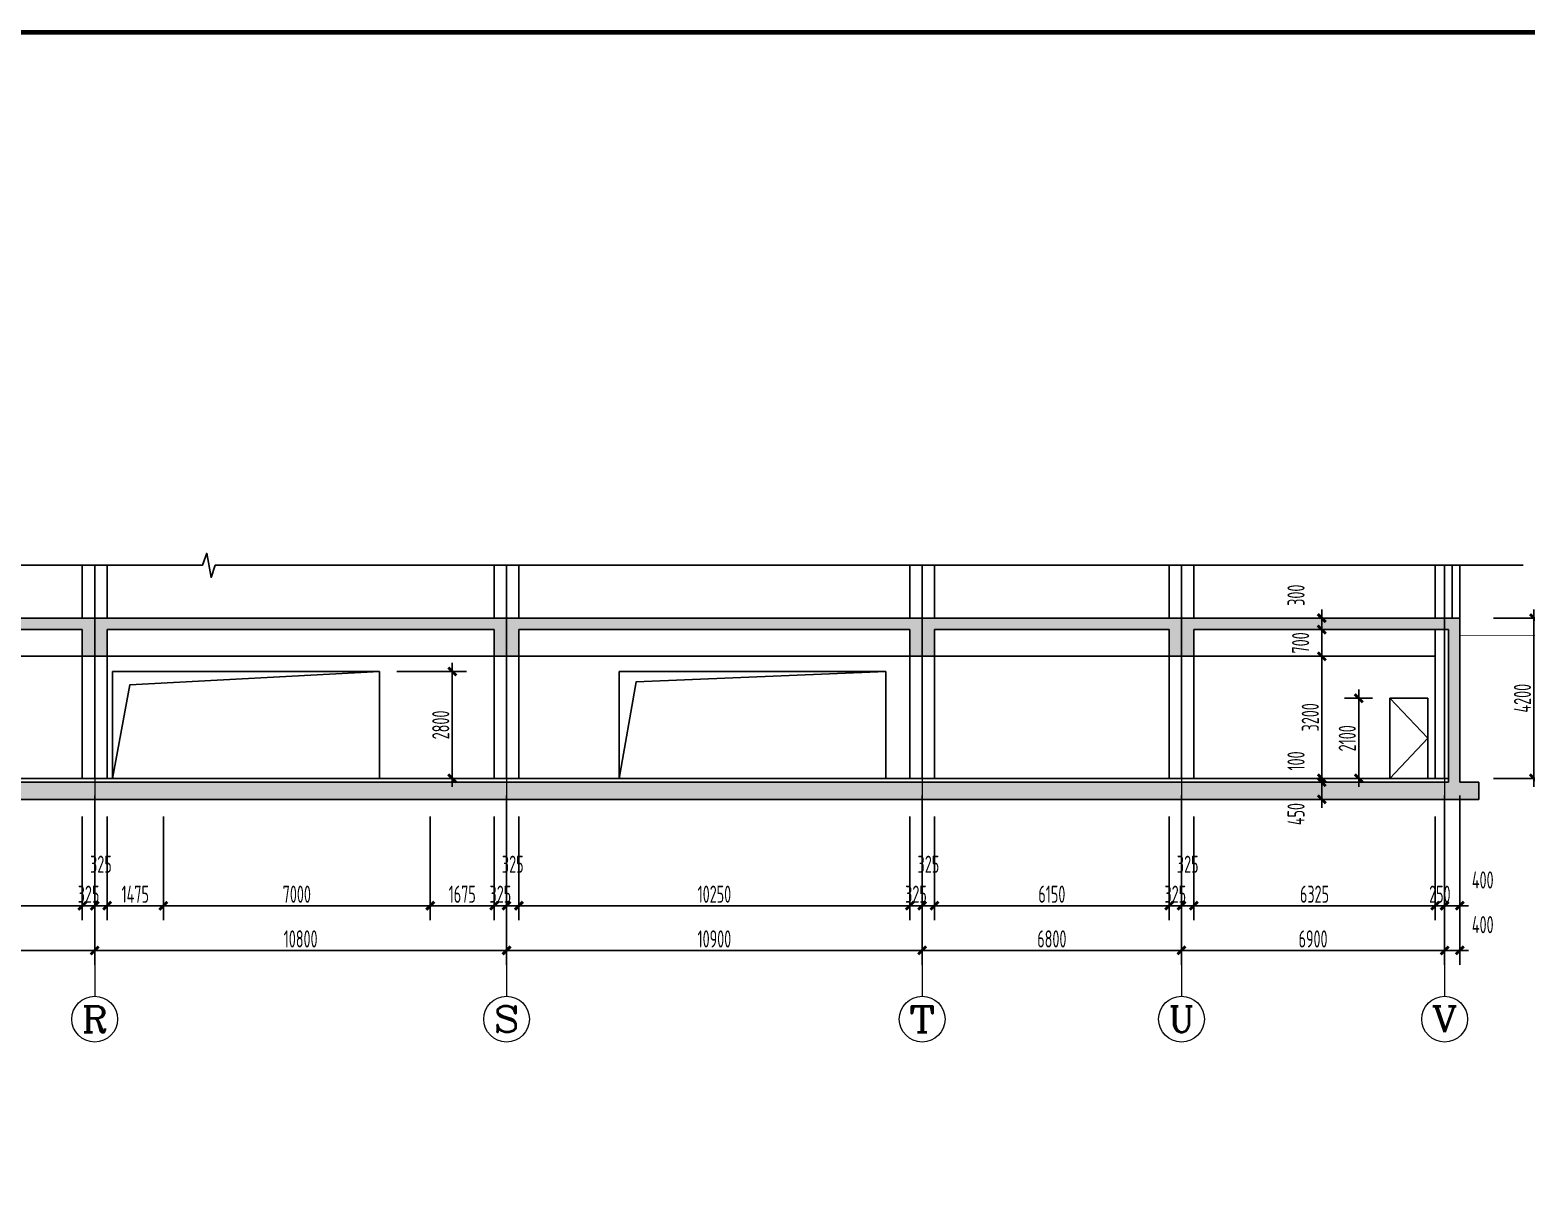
# Model space of a CAD drawing. Extents: x 1596194 to 1987057, y -212608 to 63160.
# Drawn here: x 1689812 to 1729047, y -121393 to -90988 of the extents above; entities that cross this region are included whole.
import ezdxf
from ezdxf.enums import TextEntityAlignment as Align

# ---------------------------------------------------------------- set-up
doc = ezdxf.new("R2010")
doc.units = 0
doc.header["$LTSCALE"] = 100
doc.header["$MEASUREMENT"] = 0
doc.layers.get('0').update_dxf_attribs({"linetype": 'CONTINUOUS'})
doc.layers.get('DEFPOINTS').update_dxf_attribs({"linetype": 'CONTINUOUS'})
for name, color, linetype in [('2-栏杆', 253, 'CONTINUOUS'), ('AXIS_TEXT', 7, 'CONTINUOUS'), ('COLUMN', 1, 'CONTINUOUS'), ('DOTE', 251, 'CONTINUOUS'), ('HA', 150, 'CONTINUOUS'), ('PUB_DIM', 3, 'CONTINUOUS'), ('WALL', 2, 'CONTINUOUS'), ('WINDOW', 4, 'CONTINUOUS')]:
    doc.layers.add(name, color=color, linetype=linetype)
doc.layers.add('AXIS', color=3, linetype='CONTINUOUS', lineweight=9)
doc.styles.add('_TCH_AXIS', font='COMPLEX.shx', dxfattribs={"width": 0.55})
doc.styles.add('COMPLEX', font='COMPLEX.shx')
doc.styles.add('DIM_FONT', font='SYSZ.shx', dxfattribs={"width": 0.7, "bigfont": 'SYFS.shx'})
doc.dimstyles.new('DIMN150', dxfattribs={"dimscale": 1.5, "dimtxt": 300, "dimasz": 1, "dimexe": 250, "dimexo": 300, "dimgap": 30, "dimtad": 1, "dimdec": 0, "dimzin": 0, "dimdsep": 46, "dimtxsty": 'DIM_FONT', "dimblk": 'ARCHTICK', "dimcen": 0.09, "dimclrt": 7, "dimazin": 2, "dimtfac": 1, "dimtdec": 0, "dimtix": 1, "dimtmove": 2, "dimatfit": 3, "dimldrblk": 'DOT', "dimfxl": 0, "dimtolj": 1, "dimtzin": 0, "dimarcsym": 0})

# ---------------------------------------------------------------- blocks, each defined once
blk = doc.blocks.new('_archtick')
blk.add_line((-150, 0), (150, 0))
at = {"const_width": 50}
blk.add_lwpolyline([(-70, -70), (70, 70)], dxfattribs=at)
blk = doc.blocks.new('*D261')
at = {"layer": 'DEFPOINTS', "color": 0}
for p in [(1724660, -108503), (1725471, -108503), (1725471, -110603)]:
    blk.add_point(p, dxfattribs=at)
at = {"layer": 'PUB_DIM', "color": 0, "lineweight": -2}
for p, q in [((1725021, -108503), (1724285, -108503)), ((1724660, -110603), (1724660, -108503)), ((1725021, -110603), (1724285, -110603))]:
    blk.add_line(p, q, dxfattribs=at)
at = {"layer": 'PUB_DIM', "color": 0, "lineweight": -2, "xscale": 1.5, "yscale": 1.5, "zscale": 1.5}
for p, rotation in [((1724660, -108503), 90), ((1724660, -110603), 270)]:
    blk.add_blockref('_archtick', p, dxfattribs=dict(at, rotation=rotation))
at = {"layer": 'PUB_DIM', "color": 7, "insert": (1724358, -109553), "char_height": 450, "attachment_point": 5, "rotation": 90, "style": 'DIM_FONT'}
blk.add_mtext('\\A1;2100', dxfattribs=at)
blk = doc.blocks.new('_Dot')
at = {"color": 0, "linetype": 'ByBlock', "lineweight": -2}
blk.add_line((-0.5, 0), (-1, 0), dxfattribs=at)
at = {"color": 0, "linetype": 'ByBlock', "const_width": 0.5}
blk.add_lwpolyline([(-0.25, 0, 1), (0.25, 0, 1)], format="xyb", close=True, dxfattribs=at)
blk = doc.blocks.new('*D485')
at = {"layer": 'DEFPOINTS', "color": 0}
for p in [(1698981, -107803), (1700888, -107803), (1698981, -110603)]:
    blk.add_point(p, dxfattribs=at)
at = {"layer": 'PUB_DIM', "color": 0, "lineweight": -2}
for p, q in [((1699431, -107803), (1701263, -107803)), ((1700888, -110603), (1700888, -107803)), ((1699431, -110603), (1701263, -110603))]:
    blk.add_line(p, q, dxfattribs=at)
at = {"layer": 'PUB_DIM', "color": 0, "lineweight": -2, "xscale": 1.5, "yscale": 1.5, "zscale": 1.5}
for p, rotation in [((1700888, -107803), 90), ((1700888, -110603), 270)]:
    blk.add_blockref('_archtick', p, dxfattribs=dict(at, rotation=rotation))
at = {"layer": 'PUB_DIM', "color": 7, "insert": (1700586, -109203), "char_height": 450, "attachment_point": 5, "rotation": 90, "style": 'DIM_FONT'}
blk.add_mtext('\\A1;2800', dxfattribs=at)
blk = doc.blocks.new('*D1182')
at = {"layer": 'DEFPOINTS', "color": 0}
for p in [(1727741, -106403), (1729254, -106403), (1727741, -110603)]:
    blk.add_point(p, dxfattribs=at)
at = {"layer": 'PUB_DIM', "color": 0, "lineweight": -2}
for p, q in [((1728191, -106403), (1729629, -106403)), ((1729254, -110603), (1729254, -106403)), ((1728191, -110603), (1729629, -110603))]:
    blk.add_line(p, q, dxfattribs=at)
at = {"layer": 'PUB_DIM', "color": 0, "lineweight": -2, "xscale": 1.5, "yscale": 1.5, "zscale": 1.5}
for p, rotation in [((1729254, -106403), 90), ((1729254, -110603), 270)]:
    blk.add_blockref('_archtick', p, dxfattribs=dict(at, rotation=rotation))
at = {"layer": 'PUB_DIM', "color": 7, "insert": (1728952, -108503), "char_height": 450, "attachment_point": 5, "rotation": 90, "style": 'DIM_FONT'}
blk.add_mtext('\\A1;4200', dxfattribs=at)
blk = doc.blocks.new('*D1183')
at = {"layer": 'DEFPOINTS', "color": 0}
for p in [(1723690, -110603), (1725042, -110603), (1725042, -110703)]:
    blk.add_point(p, dxfattribs=at)
at = {"layer": 'PUB_DIM', "color": 0, "lineweight": -2}
for p, q in [((1724592, -110603), (1723315, -110603)), ((1723690, -110703), (1723690, -110603)), ((1724592, -110703), (1723315, -110703))]:
    blk.add_line(p, q, dxfattribs=at)
at = {"layer": 'PUB_DIM', "color": 0, "lineweight": -2, "xscale": 1.5, "yscale": 1.5, "zscale": 1.5}
for p, rotation in [((1723690, -110603), 90), ((1723690, -110703), 270)]:
    blk.add_blockref('_archtick', p, dxfattribs=dict(at, rotation=rotation))
at = {"layer": 'PUB_DIM', "color": 7, "insert": (1723015, -110147), "char_height": 450, "attachment_point": 5, "rotation": 90, "style": 'DIM_FONT'}
blk.add_mtext('\\A1;100', dxfattribs=at)
blk = doc.blocks.new('*D1184')
at = {"layer": 'DEFPOINTS', "color": 0}
for p in [(1723690, -110703), (1725042, -110703), (1725042, -111153)]:
    blk.add_point(p, dxfattribs=at)
at = {"layer": 'PUB_DIM', "color": 0, "lineweight": -2}
for p, q in [((1724592, -110703), (1723315, -110703)), ((1723690, -111153), (1723690, -110703)), ((1724592, -111153), (1723315, -111153))]:
    blk.add_line(p, q, dxfattribs=at)
at = {"layer": 'PUB_DIM', "color": 0, "lineweight": -2, "xscale": 1.5, "yscale": 1.5, "zscale": 1.5}
for p, rotation in [((1723690, -110703), 90), ((1723690, -111153), 270)]:
    blk.add_blockref('_archtick', p, dxfattribs=dict(at, rotation=rotation))
at = {"layer": 'PUB_DIM', "color": 7, "insert": (1723015, -111540), "char_height": 450, "attachment_point": 5, "rotation": 90, "style": 'DIM_FONT'}
blk.add_mtext('\\A1;450', dxfattribs=at)
blk = doc.blocks.new('_AXISO')
blk.add_circle((0, 0), 0.5)
at = {"layer": 'AXIS_TEXT', "style": 'COMPLEX', "width": 1.041667}
blk.add_attdef('A', text='', height=0.56, dxfattribs=at).set_placement((-0.25, -0.28), (0.25, -0.28), align=Align.FIT)
blk = doc.blocks.new('*D1190')
at = {"layer": 'DEFPOINTS', "color": 0}
for p in [(1723690, -107403), (1725042, -107403), (1725042, -110603)]:
    blk.add_point(p, dxfattribs=at)
at = {"layer": 'PUB_DIM', "color": 0, "lineweight": -2}
for p, q in [((1724592, -107403), (1723315, -107403)), ((1723690, -110603), (1723690, -107403)), ((1724592, -110603), (1723315, -110603))]:
    blk.add_line(p, q, dxfattribs=at)
at = {"layer": 'PUB_DIM', "color": 0, "lineweight": -2, "xscale": 1.5, "yscale": 1.5, "zscale": 1.5}
for p, rotation in [((1723690, -107403), 90), ((1723690, -110603), 270)]:
    blk.add_blockref('_archtick', p, dxfattribs=dict(at, rotation=rotation))
at = {"layer": 'PUB_DIM', "color": 7, "insert": (1723388, -109003), "char_height": 450, "attachment_point": 5, "rotation": 90, "style": 'DIM_FONT'}
blk.add_mtext('\\A1;3200', dxfattribs=at)
blk = doc.blocks.new('*D1191')
at = {"layer": 'DEFPOINTS', "color": 0}
for p in [(1723690, -106703), (1725042, -106703), (1725042, -107403)]:
    blk.add_point(p, dxfattribs=at)
at = {"layer": 'PUB_DIM', "color": 0, "lineweight": -2}
for p, q in [((1724592, -106703), (1723315, -106703)), ((1723690, -107403), (1723690, -106703)), ((1724592, -107403), (1723315, -107403))]:
    blk.add_line(p, q, dxfattribs=at)
at = {"layer": 'PUB_DIM', "color": 0, "lineweight": -2, "xscale": 1.5, "yscale": 1.5, "zscale": 1.5}
for p, rotation in [((1723690, -106703), 90), ((1723690, -107403), 270)]:
    blk.add_blockref('_archtick', p, dxfattribs=dict(at, rotation=rotation))
at = {"layer": 'PUB_DIM', "color": 7, "insert": (1723135, -107053), "char_height": 450, "attachment_point": 5, "rotation": 90, "style": 'DIM_FONT'}
blk.add_mtext('\\A1;700', dxfattribs=at)
blk = doc.blocks.new('*D1192')
at = {"layer": 'DEFPOINTS', "color": 0}
for p in [(1723690, -106403), (1725042, -106403), (1725042, -106703)]:
    blk.add_point(p, dxfattribs=at)
at = {"layer": 'PUB_DIM', "color": 0, "lineweight": -2}
for p, q in [((1724592, -106403), (1723315, -106403)), ((1724592, -106703), (1723315, -106703)), ((1723690, -106703), (1723690, -106403))]:
    blk.add_line(p, q, dxfattribs=at)
at = {"layer": 'PUB_DIM', "color": 0, "lineweight": -2, "xscale": 1.5, "yscale": 1.5, "zscale": 1.5}
for p, rotation in [((1723690, -106403), 90), ((1723690, -106703), 270)]:
    blk.add_blockref('_archtick', p, dxfattribs=dict(at, rotation=rotation))
at = {"layer": 'PUB_DIM', "color": 7, "insert": (1723015, -105803), "char_height": 450, "attachment_point": 5, "rotation": 90, "style": 'DIM_FONT'}
blk.add_mtext('\\A1;300', dxfattribs=at)
blk = doc.blocks.new('*D1195')
at = {"layer": 'DEFPOINTS', "color": 0}
for p in [(1680711, -110603), (1691511, -110603), (1691511, -115113)]:
    blk.add_point(p, dxfattribs=at)
at = {"layer": 'PUB_DIM', "color": 0, "lineweight": -2}
for p, q in [((1680711, -111053), (1680711, -115488)), ((1691511, -111053), (1691511, -115488)), ((1680711, -115113), (1691511, -115113))]:
    blk.add_line(p, q, dxfattribs=at)
at = {"layer": 'PUB_DIM', "color": 0, "lineweight": -2, "xscale": 1.5, "yscale": 1.5, "zscale": 1.5, "rotation": 180}
blk.add_blockref('_archtick', (1680711, -115113), dxfattribs=at)
at = {"layer": 'PUB_DIM', "color": 0, "lineweight": -2, "xscale": 1.5, "yscale": 1.5, "zscale": 1.5}
blk.add_blockref('_archtick', (1691511, -115113), dxfattribs=at)
at = {"layer": 'PUB_DIM', "color": 7, "insert": (1686111, -114811), "char_height": 450, "attachment_point": 5, "style": 'DIM_FONT'}
blk.add_mtext('\\A1;10800', dxfattribs=at)
blk = doc.blocks.new('*D1196')
at = {"layer": 'DEFPOINTS', "color": 0}
for p in [(1691511, -110603), (1702311, -110603), (1702311, -115113)]:
    blk.add_point(p, dxfattribs=at)
at = {"layer": 'PUB_DIM', "color": 0, "lineweight": -2}
for p, q in [((1691511, -111053), (1691511, -115488)), ((1702311, -111053), (1702311, -115488)), ((1691511, -115113), (1702311, -115113))]:
    blk.add_line(p, q, dxfattribs=at)
at = {"layer": 'PUB_DIM', "color": 0, "lineweight": -2, "xscale": 1.5, "yscale": 1.5, "zscale": 1.5, "rotation": 180}
blk.add_blockref('_archtick', (1691511, -115113), dxfattribs=at)
at = {"layer": 'PUB_DIM', "color": 0, "lineweight": -2, "xscale": 1.5, "yscale": 1.5, "zscale": 1.5}
blk.add_blockref('_archtick', (1702311, -115113), dxfattribs=at)
at = {"layer": 'PUB_DIM', "color": 7, "insert": (1696911, -114811), "char_height": 450, "attachment_point": 5, "style": 'DIM_FONT'}
blk.add_mtext('\\A1;10800', dxfattribs=at)
blk = doc.blocks.new('*D1197')
at = {"layer": 'DEFPOINTS', "color": 0}
for p in [(1702311, -110603), (1713211, -110603), (1713211, -115113)]:
    blk.add_point(p, dxfattribs=at)
at = {"layer": 'PUB_DIM', "color": 0, "lineweight": -2}
for p, q in [((1702311, -111053), (1702311, -115488)), ((1713211, -111053), (1713211, -115488)), ((1702311, -115113), (1713211, -115113))]:
    blk.add_line(p, q, dxfattribs=at)
at = {"layer": 'PUB_DIM', "color": 0, "lineweight": -2, "xscale": 1.5, "yscale": 1.5, "zscale": 1.5, "rotation": 180}
blk.add_blockref('_archtick', (1702311, -115113), dxfattribs=at)
at = {"layer": 'PUB_DIM', "color": 0, "lineweight": -2, "xscale": 1.5, "yscale": 1.5, "zscale": 1.5}
blk.add_blockref('_archtick', (1713211, -115113), dxfattribs=at)
at = {"layer": 'PUB_DIM', "color": 7, "insert": (1707761, -114811), "char_height": 450, "attachment_point": 5, "style": 'DIM_FONT'}
blk.add_mtext('\\A1;10900', dxfattribs=at)
blk = doc.blocks.new('*D1198')
at = {"layer": 'DEFPOINTS', "color": 0}
for p in [(1713211, -110603), (1720011, -110603), (1720011, -115113)]:
    blk.add_point(p, dxfattribs=at)
at = {"layer": 'PUB_DIM', "color": 0, "lineweight": -2}
for p, q in [((1713211, -111053), (1713211, -115488)), ((1720011, -111053), (1720011, -115488)), ((1713211, -115113), (1720011, -115113))]:
    blk.add_line(p, q, dxfattribs=at)
at = {"layer": 'PUB_DIM', "color": 0, "lineweight": -2, "xscale": 1.5, "yscale": 1.5, "zscale": 1.5, "rotation": 180}
blk.add_blockref('_archtick', (1713211, -115113), dxfattribs=at)
at = {"layer": 'PUB_DIM', "color": 0, "lineweight": -2, "xscale": 1.5, "yscale": 1.5, "zscale": 1.5}
blk.add_blockref('_archtick', (1720011, -115113), dxfattribs=at)
at = {"layer": 'PUB_DIM', "color": 7, "insert": (1716611, -114811), "char_height": 450, "attachment_point": 5, "style": 'DIM_FONT'}
blk.add_mtext('\\A1;6800', dxfattribs=at)
blk = doc.blocks.new('*D1199')
at = {"layer": 'DEFPOINTS', "color": 0}
for p in [(1720011, -110603), (1726911, -110603), (1726911, -115113)]:
    blk.add_point(p, dxfattribs=at)
at = {"layer": 'PUB_DIM', "color": 0, "lineweight": -2}
for p, q in [((1720011, -111053), (1720011, -115488)), ((1726911, -111053), (1726911, -115488)), ((1720011, -115113), (1726911, -115113))]:
    blk.add_line(p, q, dxfattribs=at)
at = {"layer": 'PUB_DIM', "color": 0, "lineweight": -2, "xscale": 1.5, "yscale": 1.5, "zscale": 1.5, "rotation": 180}
blk.add_blockref('_archtick', (1720011, -115113), dxfattribs=at)
at = {"layer": 'PUB_DIM', "color": 0, "lineweight": -2, "xscale": 1.5, "yscale": 1.5, "zscale": 1.5}
blk.add_blockref('_archtick', (1726911, -115113), dxfattribs=at)
at = {"layer": 'PUB_DIM', "color": 7, "insert": (1723461, -114811), "char_height": 450, "attachment_point": 5, "style": 'DIM_FONT'}
blk.add_mtext('\\A1;6900', dxfattribs=at)
blk = doc.blocks.new('*D1200')
at = {"layer": 'DEFPOINTS', "color": 0}
for p in [(1726911, -110603), (1727311, -110603), (1727311, -115113)]:
    blk.add_point(p, dxfattribs=at)
at = {"layer": 'PUB_DIM', "color": 0, "lineweight": -2}
for p, q in [((1726911, -111053), (1726911, -115488)), ((1727311, -111053), (1727311, -115488)), ((1726911, -115113), (1727311, -115113))]:
    blk.add_line(p, q, dxfattribs=at)
at = {"layer": 'PUB_DIM', "color": 0, "lineweight": -2, "xscale": 1.5, "yscale": 1.5, "zscale": 1.5, "rotation": 180}
blk.add_blockref('_archtick', (1726911, -115113), dxfattribs=at)
at = {"layer": 'PUB_DIM', "color": 0, "lineweight": -2, "xscale": 1.5, "yscale": 1.5, "zscale": 1.5}
blk.add_blockref('_archtick', (1727311, -115113), dxfattribs=at)
at = {"layer": 'PUB_DIM', "color": 7, "insert": (1727911, -114438), "char_height": 450, "attachment_point": 5, "style": 'DIM_FONT'}
blk.add_mtext('\\A1;400', dxfattribs=at)
blk = doc.blocks.new('*D1201')
at = {"layer": 'DEFPOINTS', "color": 0}
for p in [(1726911, -111153), (1727311, -111153), (1727311, -113941)]:
    blk.add_point(p, dxfattribs=at)
at = {"layer": 'PUB_DIM', "color": 0, "lineweight": -2}
for p, q in [((1726911, -111603), (1726911, -114316)), ((1727311, -111603), (1727311, -114316)), ((1726911, -113941), (1727311, -113941))]:
    blk.add_line(p, q, dxfattribs=at)
at = {"layer": 'PUB_DIM', "color": 0, "lineweight": -2, "xscale": 1.5, "yscale": 1.5, "zscale": 1.5, "rotation": 180}
blk.add_blockref('_archtick', (1726911, -113941), dxfattribs=at)
at = {"layer": 'PUB_DIM', "color": 0, "lineweight": -2, "xscale": 1.5, "yscale": 1.5, "zscale": 1.5}
blk.add_blockref('_archtick', (1727311, -113941), dxfattribs=at)
at = {"layer": 'PUB_DIM', "color": 7, "insert": (1727911, -113266), "char_height": 450, "attachment_point": 5, "style": 'DIM_FONT'}
blk.add_mtext('\\A1;400', dxfattribs=at)
blk = doc.blocks.new('*D1202')
at = {"layer": 'DEFPOINTS', "color": 0}
for p in [(1726661, -111153), (1726911, -111153), (1726911, -113941)]:
    blk.add_point(p, dxfattribs=at)
at = {"layer": 'PUB_DIM', "color": 0, "lineweight": -2}
for p, q in [((1726661, -111603), (1726661, -114316)), ((1726911, -111603), (1726911, -114316)), ((1726661, -113941), (1726660, -113941)), ((1726661, -113941), (1726911, -113941)), ((1726911, -113941), (1726913, -113941))]:
    blk.add_line(p, q, dxfattribs=at)
at = {"layer": 'PUB_DIM', "color": 0, "lineweight": -2, "xscale": 1.5, "yscale": 1.5, "zscale": 1.5}
blk.add_blockref('_archtick', (1726661, -113941), dxfattribs=at)
at = {"layer": 'PUB_DIM', "color": 0, "lineweight": -2, "xscale": 1.5, "yscale": 1.5, "zscale": 1.5, "rotation": 180}
blk.add_blockref('_archtick', (1726911, -113941), dxfattribs=at)
at = {"layer": 'PUB_DIM', "color": 7, "insert": (1726786, -113639), "char_height": 450, "attachment_point": 5, "style": 'DIM_FONT'}
blk.add_mtext('\\A1;250', dxfattribs=at)
blk = doc.blocks.new('*D1203')
at = {"layer": 'DEFPOINTS', "color": 0}
for p in [(1720336, -111153), (1726661, -111153), (1726661, -113941)]:
    blk.add_point(p, dxfattribs=at)
at = {"layer": 'PUB_DIM', "color": 0, "lineweight": -2}
for p, q in [((1720336, -111603), (1720336, -114316)), ((1726661, -111603), (1726661, -114316)), ((1720336, -113941), (1726661, -113941))]:
    blk.add_line(p, q, dxfattribs=at)
at = {"layer": 'PUB_DIM', "color": 0, "lineweight": -2, "xscale": 1.5, "yscale": 1.5, "zscale": 1.5, "rotation": 180}
blk.add_blockref('_archtick', (1720336, -113941), dxfattribs=at)
at = {"layer": 'PUB_DIM', "color": 0, "lineweight": -2, "xscale": 1.5, "yscale": 1.5, "zscale": 1.5}
blk.add_blockref('_archtick', (1726661, -113941), dxfattribs=at)
at = {"layer": 'PUB_DIM', "color": 7, "insert": (1723499, -113639), "char_height": 450, "attachment_point": 5, "style": 'DIM_FONT'}
blk.add_mtext('\\A1;6325', dxfattribs=at)
blk = doc.blocks.new('*D1204')
at = {"layer": 'DEFPOINTS', "color": 0}
for p in [(1720011, -111153), (1720336, -111153), (1720336, -113941)]:
    blk.add_point(p, dxfattribs=at)
at = {"layer": 'PUB_DIM', "color": 0, "lineweight": -2}
for p, q in [((1720011, -111603), (1720011, -114316)), ((1720336, -111603), (1720336, -114316)), ((1720011, -113941), (1720336, -113941))]:
    blk.add_line(p, q, dxfattribs=at)
at = {"layer": 'PUB_DIM', "color": 0, "lineweight": -2, "xscale": 1.5, "yscale": 1.5, "zscale": 1.5, "rotation": 180}
blk.add_blockref('_archtick', (1720011, -113941), dxfattribs=at)
at = {"layer": 'PUB_DIM', "color": 0, "lineweight": -2, "xscale": 1.5, "yscale": 1.5, "zscale": 1.5}
blk.add_blockref('_archtick', (1720336, -113941), dxfattribs=at)
at = {"layer": 'PUB_DIM', "color": 7, "insert": (1720174, -112854), "char_height": 450, "attachment_point": 5, "style": 'DIM_FONT'}
blk.add_mtext('\\A1;325', dxfattribs=at)
blk = doc.blocks.new('*D1205')
at = {"layer": 'DEFPOINTS', "color": 0}
for p in [(1719686, -111153), (1720011, -111153), (1720011, -113941)]:
    blk.add_point(p, dxfattribs=at)
at = {"layer": 'PUB_DIM', "color": 0, "lineweight": -2}
for p, q in [((1719686, -111603), (1719686, -114316)), ((1720011, -111603), (1720011, -114316)), ((1719686, -113941), (1719685, -113941)), ((1719686, -113941), (1720011, -113941)), ((1720011, -113941), (1720013, -113941))]:
    blk.add_line(p, q, dxfattribs=at)
at = {"layer": 'PUB_DIM', "color": 0, "lineweight": -2, "xscale": 1.5, "yscale": 1.5, "zscale": 1.5}
blk.add_blockref('_archtick', (1719686, -113941), dxfattribs=at)
at = {"layer": 'PUB_DIM', "color": 0, "lineweight": -2, "xscale": 1.5, "yscale": 1.5, "zscale": 1.5, "rotation": 180}
blk.add_blockref('_archtick', (1720011, -113941), dxfattribs=at)
at = {"layer": 'PUB_DIM', "color": 7, "insert": (1719849, -113639), "char_height": 450, "attachment_point": 5, "style": 'DIM_FONT'}
blk.add_mtext('\\A1;325', dxfattribs=at)
blk = doc.blocks.new('*D1206')
at = {"layer": 'DEFPOINTS', "color": 0}
for p in [(1713536, -111153), (1719686, -111153), (1719686, -113941)]:
    blk.add_point(p, dxfattribs=at)
at = {"layer": 'PUB_DIM', "color": 0, "lineweight": -2}
for p, q in [((1713536, -111603), (1713536, -114316)), ((1719686, -111603), (1719686, -114316)), ((1713536, -113941), (1719686, -113941))]:
    blk.add_line(p, q, dxfattribs=at)
at = {"layer": 'PUB_DIM', "color": 0, "lineweight": -2, "xscale": 1.5, "yscale": 1.5, "zscale": 1.5, "rotation": 180}
blk.add_blockref('_archtick', (1713536, -113941), dxfattribs=at)
at = {"layer": 'PUB_DIM', "color": 0, "lineweight": -2, "xscale": 1.5, "yscale": 1.5, "zscale": 1.5}
blk.add_blockref('_archtick', (1719686, -113941), dxfattribs=at)
at = {"layer": 'PUB_DIM', "color": 7, "insert": (1716611, -113639), "char_height": 450, "attachment_point": 5, "style": 'DIM_FONT'}
blk.add_mtext('\\A1;6150', dxfattribs=at)
blk = doc.blocks.new('*D1207')
at = {"layer": 'DEFPOINTS', "color": 0}
for p in [(1713211, -111153), (1713536, -111153), (1713536, -113941)]:
    blk.add_point(p, dxfattribs=at)
at = {"layer": 'PUB_DIM', "color": 0, "lineweight": -2}
for p, q in [((1713211, -111603), (1713211, -114316)), ((1713536, -111603), (1713536, -114316)), ((1713211, -113941), (1713536, -113941))]:
    blk.add_line(p, q, dxfattribs=at)
at = {"layer": 'PUB_DIM', "color": 0, "lineweight": -2, "xscale": 1.5, "yscale": 1.5, "zscale": 1.5, "rotation": 180}
blk.add_blockref('_archtick', (1713211, -113941), dxfattribs=at)
at = {"layer": 'PUB_DIM', "color": 0, "lineweight": -2, "xscale": 1.5, "yscale": 1.5, "zscale": 1.5}
blk.add_blockref('_archtick', (1713536, -113941), dxfattribs=at)
at = {"layer": 'PUB_DIM', "color": 7, "insert": (1713374, -112854), "char_height": 450, "attachment_point": 5, "style": 'DIM_FONT'}
blk.add_mtext('\\A1;325', dxfattribs=at)
blk = doc.blocks.new('*D1208')
at = {"layer": 'DEFPOINTS', "color": 0}
for p in [(1712886, -111153), (1713211, -111153), (1713211, -113941)]:
    blk.add_point(p, dxfattribs=at)
at = {"layer": 'PUB_DIM', "color": 0, "lineweight": -2}
for p, q in [((1712886, -111603), (1712886, -114316)), ((1713211, -111603), (1713211, -114316)), ((1712886, -113941), (1712885, -113941)), ((1712886, -113941), (1713211, -113941)), ((1713211, -113941), (1713213, -113941))]:
    blk.add_line(p, q, dxfattribs=at)
at = {"layer": 'PUB_DIM', "color": 0, "lineweight": -2, "xscale": 1.5, "yscale": 1.5, "zscale": 1.5}
blk.add_blockref('_archtick', (1712886, -113941), dxfattribs=at)
at = {"layer": 'PUB_DIM', "color": 0, "lineweight": -2, "xscale": 1.5, "yscale": 1.5, "zscale": 1.5, "rotation": 180}
blk.add_blockref('_archtick', (1713211, -113941), dxfattribs=at)
at = {"layer": 'PUB_DIM', "color": 7, "insert": (1713049, -113639), "char_height": 450, "attachment_point": 5, "style": 'DIM_FONT'}
blk.add_mtext('\\A1;325', dxfattribs=at)
blk = doc.blocks.new('*D1209')
at = {"layer": 'DEFPOINTS', "color": 0}
for p in [(1702636, -111153), (1712886, -111153), (1712886, -113941)]:
    blk.add_point(p, dxfattribs=at)
at = {"layer": 'PUB_DIM', "color": 0, "lineweight": -2}
for p, q in [((1702636, -111603), (1702636, -114316)), ((1712886, -111603), (1712886, -114316)), ((1702636, -113941), (1712886, -113941))]:
    blk.add_line(p, q, dxfattribs=at)
at = {"layer": 'PUB_DIM', "color": 0, "lineweight": -2, "xscale": 1.5, "yscale": 1.5, "zscale": 1.5, "rotation": 180}
blk.add_blockref('_archtick', (1702636, -113941), dxfattribs=at)
at = {"layer": 'PUB_DIM', "color": 0, "lineweight": -2, "xscale": 1.5, "yscale": 1.5, "zscale": 1.5}
blk.add_blockref('_archtick', (1712886, -113941), dxfattribs=at)
at = {"layer": 'PUB_DIM', "color": 7, "insert": (1707761, -113639), "char_height": 450, "attachment_point": 5, "style": 'DIM_FONT'}
blk.add_mtext('\\A1;10250', dxfattribs=at)
blk = doc.blocks.new('*D1210')
at = {"layer": 'DEFPOINTS', "color": 0}
for p in [(1702311, -111153), (1702636, -111153), (1702636, -113941)]:
    blk.add_point(p, dxfattribs=at)
at = {"layer": 'PUB_DIM', "color": 0, "lineweight": -2}
for p, q in [((1702311, -111603), (1702311, -114316)), ((1702636, -111603), (1702636, -114316)), ((1702311, -113941), (1702636, -113941))]:
    blk.add_line(p, q, dxfattribs=at)
at = {"layer": 'PUB_DIM', "color": 0, "lineweight": -2, "xscale": 1.5, "yscale": 1.5, "zscale": 1.5, "rotation": 180}
blk.add_blockref('_archtick', (1702311, -113941), dxfattribs=at)
at = {"layer": 'PUB_DIM', "color": 0, "lineweight": -2, "xscale": 1.5, "yscale": 1.5, "zscale": 1.5}
blk.add_blockref('_archtick', (1702636, -113941), dxfattribs=at)
at = {"layer": 'PUB_DIM', "color": 7, "insert": (1702474, -112854), "char_height": 450, "attachment_point": 5, "style": 'DIM_FONT'}
blk.add_mtext('\\A1;325', dxfattribs=at)
blk = doc.blocks.new('*D1211')
at = {"layer": 'DEFPOINTS', "color": 0}
for p in [(1701986, -111153), (1702311, -111153), (1702311, -113941)]:
    blk.add_point(p, dxfattribs=at)
at = {"layer": 'PUB_DIM', "color": 0, "lineweight": -2}
for p, q in [((1701986, -111603), (1701986, -114316)), ((1702311, -111603), (1702311, -114316)), ((1701986, -113941), (1701985, -113941)), ((1701986, -113941), (1702311, -113941)), ((1702311, -113941), (1702313, -113941))]:
    blk.add_line(p, q, dxfattribs=at)
at = {"layer": 'PUB_DIM', "color": 0, "lineweight": -2, "xscale": 1.5, "yscale": 1.5, "zscale": 1.5}
blk.add_blockref('_archtick', (1701986, -113941), dxfattribs=at)
at = {"layer": 'PUB_DIM', "color": 0, "lineweight": -2, "xscale": 1.5, "yscale": 1.5, "zscale": 1.5, "rotation": 180}
blk.add_blockref('_archtick', (1702311, -113941), dxfattribs=at)
at = {"layer": 'PUB_DIM', "color": 7, "insert": (1702149, -113639), "char_height": 450, "attachment_point": 5, "style": 'DIM_FONT'}
blk.add_mtext('\\A1;325', dxfattribs=at)
blk = doc.blocks.new('*D1212')
at = {"layer": 'DEFPOINTS', "color": 0}
for p in [(1700311, -111153), (1701986, -111153), (1701986, -113941)]:
    blk.add_point(p, dxfattribs=at)
at = {"layer": 'PUB_DIM', "color": 0, "lineweight": -2}
for p, q in [((1700311, -111603), (1700311, -114316)), ((1701986, -111603), (1701986, -114316)), ((1700311, -113941), (1701986, -113941))]:
    blk.add_line(p, q, dxfattribs=at)
at = {"layer": 'PUB_DIM', "color": 0, "lineweight": -2, "xscale": 1.5, "yscale": 1.5, "zscale": 1.5, "rotation": 180}
blk.add_blockref('_archtick', (1700311, -113941), dxfattribs=at)
at = {"layer": 'PUB_DIM', "color": 0, "lineweight": -2, "xscale": 1.5, "yscale": 1.5, "zscale": 1.5}
blk.add_blockref('_archtick', (1701986, -113941), dxfattribs=at)
at = {"layer": 'PUB_DIM', "color": 7, "insert": (1701149, -113639), "char_height": 450, "attachment_point": 5, "style": 'DIM_FONT'}
blk.add_mtext('\\A1;1675', dxfattribs=at)
blk = doc.blocks.new('*D1213')
at = {"layer": 'DEFPOINTS', "color": 0}
for p in [(1693311, -111153), (1700311, -111153), (1700311, -113941)]:
    blk.add_point(p, dxfattribs=at)
at = {"layer": 'PUB_DIM', "color": 0, "lineweight": -2}
for p, q in [((1693311, -111603), (1693311, -114316)), ((1700311, -111603), (1700311, -114316)), ((1693311, -113941), (1700311, -113941))]:
    blk.add_line(p, q, dxfattribs=at)
at = {"layer": 'PUB_DIM', "color": 0, "lineweight": -2, "xscale": 1.5, "yscale": 1.5, "zscale": 1.5, "rotation": 180}
blk.add_blockref('_archtick', (1693311, -113941), dxfattribs=at)
at = {"layer": 'PUB_DIM', "color": 0, "lineweight": -2, "xscale": 1.5, "yscale": 1.5, "zscale": 1.5}
blk.add_blockref('_archtick', (1700311, -113941), dxfattribs=at)
at = {"layer": 'PUB_DIM', "color": 7, "insert": (1696811, -113639), "char_height": 450, "attachment_point": 5, "style": 'DIM_FONT'}
blk.add_mtext('\\A1;7000', dxfattribs=at)
blk = doc.blocks.new('*D1214')
at = {"layer": 'DEFPOINTS', "color": 0}
for p in [(1691836, -111153), (1693311, -111153), (1693311, -113941)]:
    blk.add_point(p, dxfattribs=at)
at = {"layer": 'PUB_DIM', "color": 0, "lineweight": -2}
for p, q in [((1691836, -111603), (1691836, -114316)), ((1693311, -111603), (1693311, -114316)), ((1691836, -113941), (1693311, -113941))]:
    blk.add_line(p, q, dxfattribs=at)
at = {"layer": 'PUB_DIM', "color": 0, "lineweight": -2, "xscale": 1.5, "yscale": 1.5, "zscale": 1.5, "rotation": 180}
blk.add_blockref('_archtick', (1691836, -113941), dxfattribs=at)
at = {"layer": 'PUB_DIM', "color": 0, "lineweight": -2, "xscale": 1.5, "yscale": 1.5, "zscale": 1.5}
blk.add_blockref('_archtick', (1693311, -113941), dxfattribs=at)
at = {"layer": 'PUB_DIM', "color": 7, "insert": (1692574, -113639), "char_height": 450, "attachment_point": 5, "style": 'DIM_FONT'}
blk.add_mtext('\\A1;1475', dxfattribs=at)
blk = doc.blocks.new('*D1215')
at = {"layer": 'DEFPOINTS', "color": 0}
for p in [(1691511, -111153), (1691836, -111153), (1691836, -113941)]:
    blk.add_point(p, dxfattribs=at)
at = {"layer": 'PUB_DIM', "color": 0, "lineweight": -2}
for p, q in [((1691511, -111603), (1691511, -114316)), ((1691836, -111603), (1691836, -114316)), ((1691511, -113941), (1691836, -113941))]:
    blk.add_line(p, q, dxfattribs=at)
at = {"layer": 'PUB_DIM', "color": 0, "lineweight": -2, "xscale": 1.5, "yscale": 1.5, "zscale": 1.5, "rotation": 180}
blk.add_blockref('_archtick', (1691511, -113941), dxfattribs=at)
at = {"layer": 'PUB_DIM', "color": 0, "lineweight": -2, "xscale": 1.5, "yscale": 1.5, "zscale": 1.5}
blk.add_blockref('_archtick', (1691836, -113941), dxfattribs=at)
at = {"layer": 'PUB_DIM', "color": 7, "insert": (1691674, -112854), "char_height": 450, "attachment_point": 5, "style": 'DIM_FONT'}
blk.add_mtext('\\A1;325', dxfattribs=at)
blk = doc.blocks.new('*D1216')
at = {"layer": 'DEFPOINTS', "color": 0}
for p in [(1691186, -111153), (1691511, -111153), (1691511, -113941)]:
    blk.add_point(p, dxfattribs=at)
at = {"layer": 'PUB_DIM', "color": 0, "lineweight": -2}
for p, q in [((1691186, -111603), (1691186, -114316)), ((1691511, -111603), (1691511, -114316)), ((1691186, -113941), (1691185, -113941)), ((1691186, -113941), (1691511, -113941)), ((1691511, -113941), (1691513, -113941))]:
    blk.add_line(p, q, dxfattribs=at)
at = {"layer": 'PUB_DIM', "color": 0, "lineweight": -2, "xscale": 1.5, "yscale": 1.5, "zscale": 1.5}
blk.add_blockref('_archtick', (1691186, -113941), dxfattribs=at)
at = {"layer": 'PUB_DIM', "color": 0, "lineweight": -2, "xscale": 1.5, "yscale": 1.5, "zscale": 1.5, "rotation": 180}
blk.add_blockref('_archtick', (1691511, -113941), dxfattribs=at)
at = {"layer": 'PUB_DIM', "color": 7, "insert": (1691349, -113639), "char_height": 450, "attachment_point": 5, "style": 'DIM_FONT'}
blk.add_mtext('\\A1;325', dxfattribs=at)
blk = doc.blocks.new('*D1217')
at = {"layer": 'DEFPOINTS', "color": 0}
for p in [(1681036, -111153), (1691186, -111153), (1691186, -113941)]:
    blk.add_point(p, dxfattribs=at)
at = {"layer": 'PUB_DIM', "color": 0, "lineweight": -2}
for p, q in [((1681036, -111603), (1681036, -114316)), ((1691186, -111603), (1691186, -114316)), ((1681036, -113941), (1691186, -113941))]:
    blk.add_line(p, q, dxfattribs=at)
at = {"layer": 'PUB_DIM', "color": 0, "lineweight": -2, "xscale": 1.5, "yscale": 1.5, "zscale": 1.5, "rotation": 180}
blk.add_blockref('_archtick', (1681036, -113941), dxfattribs=at)
at = {"layer": 'PUB_DIM', "color": 0, "lineweight": -2, "xscale": 1.5, "yscale": 1.5, "zscale": 1.5}
blk.add_blockref('_archtick', (1691186, -113941), dxfattribs=at)
at = {"layer": 'PUB_DIM', "color": 7, "insert": (1686111, -113639), "char_height": 450, "attachment_point": 5, "style": 'DIM_FONT'}
blk.add_mtext('\\A1;10150', dxfattribs=at)

msp = doc.modelspace()

# ---------------------------------------------------------------- hatches: boundary and pattern name
at = {"layer": 'HA'}
h = msp.add_hatch(dxfattribs=at)
h.set_pattern_fill('钢筋混凝土', color=256, scale=150, style=0)
h.set_pattern_definition([(45, (0, 0), (-265.16504, 265.16504), []), (50, (0, 0), (1075.89027, -94.1282), [112.5, -1237.5]), (355, (0, 0), (-208.127, 1128.2882), [90, -990]), (100.4514, (89.7, -7.8), (867.7641, 1034.1593), [95.6103, -1051.7132]), (46.1842, (0, 300), (1600.8616, -248.2785), [168.75, -1856.25]), (96.6356, (133.4, 279.3), (1401.994, 1461.1768), [143.4154, -1577.5695]), (351.1842, (0, 300), (1401.9929, 1461.1779), [135, -1485]), (21, (150, 225), (895.3606, -603.92834), [112.5, -1237.5]), (326, (150, 225), (364.973, 1087.7251), [90, -990]), (71.4514, (224.6, 174.7), (1260.33394, 483.79575), [95.6103, -1051.7132]), (37.5, (0, 0), (18.23978, 499.34078), [0, -978, 0, -1005, 0, -993.75]), (7.5, (0, 0), (394.6043, 591.61757), [0, -573, 0, -955.5, 0, -378.75]), (327.5, (-334.5, 0), (800.73365, -33.83231), [0, -375, 0, -1170, 0, -1552.5]), (317.5, (-484.5, 0), (874.77925, 150.15747), [0, -487.5, 0, -777, 0, -1102.5])])
h.paths.add_polyline_path([(1727311.155, -106403.471), (1662986.155, -106403.471), (1660730.314, -106403.471), (1660730.314, -106553.471), (1662986.155, -106553.471), (1662986.155, -107403.471), (1662986.155, -110703.471), (1660730.314, -110703.471), (1660730.314, -111153.471), (1662986.155, -111153.471), (1727811.155, -111153.471), (1727811.155, -110703.471), (1727311.155, -110703.471)])
h.paths.add_polyline_path([(1691836.155, -106703.471), (1701986.155, -106703.471), (1701986.155, -107403.471), (1702636.155, -107403.471), (1702636.155, -106703.471), (1712886.155, -106703.471), (1712886.155, -107403.471), (1713536.155, -107403.471), (1713536.155, -106703.471), (1719686.155, -106703.471), (1719686.155, -107403.471), (1720336.155, -107403.471), (1720336.155, -106703.471), (1727011.155, -106703.471), (1727011.155, -110703.471), (1663286.155, -110703.471), (1663286.155, -107403.471), (1663636.155, -107403.471), (1663636.155, -106703.471), (1669586.155, -106703.471), (1669586.155, -107403.471), (1670236.155, -107403.471), (1670236.155, -106703.471), (1680386.155, -106703.471), (1680386.155, -107403.471), (1681036.155, -107403.471), (1681036.155, -106703.471), (1691186.155, -106703.471), (1691186.155, -107403.471), (1691836.155, -107403.471)], flags=16)

# ---------------------------------------------------------------- linework, layer by layer
at = {"color": 50, "linetype": 'Continuous', "const_width": 120}
msp.add_lwpolyline([(1843468.163, -212548.112), (1625068.163, -212548.112), (1625068.163, -91048.112), (1843468.163, -91048.112)], close=True, dxfattribs=at)
at = {"layer": '2-栏杆', "const_width": 20}
msp.add_lwpolyline([(1727311.155, -106853.471), (1732111.504, -106853.471)], dxfattribs=at)
at = {"layer": 'AXIS'}
for p, q in [((1691511.155, -110313.471), (1691511.155, -116313.471)), ((1702311.155, -110313.471), (1702311.155, -116313.471)), ((1713211.155, -110313.471), (1713211.155, -116313.471)), ((1720011.155, -110313.471), (1720011.155, -116313.471)), ((1726911.155, -110313.471), (1726911.155, -116313.471))]:
    msp.add_line(p, q, dxfattribs=at)
at = {"layer": 'COLUMN'}
for p, q in [((1691186.155, -106403.471), (1691186.155, -105019.584)), ((1691836.155, -106403.471), (1691836.155, -105019.584)), ((1701986.155, -106403.471), (1701986.155, -105019.584)), ((1702636.155, -106403.471), (1702636.155, -105019.584)), ((1712886.155, -106403.471), (1712886.155, -105019.584)), ((1713536.155, -106403.471), (1713536.155, -105019.584)), ((1719686.155, -106403.471), (1719686.155, -105019.584)), ((1720336.155, -106403.471), (1720336.155, -105019.584)), ((1726661.155, -106403.471), (1726661.155, -105019.584)), ((1726661.155, -106703.471), (1726661.155, -110603.471)), ((1691186.155, -107403.471), (1691186.155, -110603.471)), ((1691836.155, -107403.471), (1691836.155, -110603.471)), ((1701986.155, -107403.471), (1701986.155, -110603.471)), ((1702636.155, -107403.471), (1702636.155, -110603.471)), ((1712886.155, -107403.471), (1712886.155, -110603.471)), ((1713536.155, -107403.471), (1713536.155, -110603.471)), ((1719686.155, -107403.471), (1719686.155, -110603.471)), ((1720336.155, -107403.471), (1720336.155, -110603.471))]:
    msp.add_line(p, q, dxfattribs=at)
at = {"layer": 'DOTE'}
for p, q in [((1691511.155, -105019.584), (1691511.155, -110603.471)), ((1702311.155, -105019.584), (1702311.155, -110603.471)), ((1713211.155, -105019.584), (1713211.155, -110603.471)), ((1720011.155, -105019.584), (1720011.155, -110603.471)), ((1726911.155, -105019.584), (1726911.155, -110603.471))]:
    msp.add_line(p, q, dxfattribs=at)
at = {"layer": 'PUB_DIM'}
msp.add_lwpolyline([(1660037.205, -105019.584), (1694335.61, -105019.584), (1694450.26, -104704.584), (1694561.346, -105334.584), (1694673.11, -105019.584), (1728971.515, -105019.584)], dxfattribs=at)
at = {"layer": 'WALL'}
for p, q in [((1727111.155, -106403.471), (1727111.155, -105019.584)), ((1727311.155, -106403.471), (1727311.155, -105019.584)), ((1662986.155, -106403.471), (1727311.155, -106403.471)), ((1681036.155, -106703.471), (1691186.155, -106703.471)), ((1691186.155, -106703.471), (1691186.155, -107403.471)), ((1691836.155, -106703.471), (1701986.155, -106703.471)), ((1691836.155, -107403.471), (1691836.155, -106703.471)), ((1701986.155, -106703.471), (1701986.155, -107403.471)), ((1702636.155, -106703.471), (1712886.155, -106703.471)), ((1702636.155, -107403.471), (1702636.155, -106703.471)), ((1712886.155, -106703.471), (1712886.155, -107403.471)), ((1713536.155, -106703.471), (1719686.155, -106703.471)), ((1713536.155, -107403.471), (1713536.155, -106703.471)), ((1719686.155, -106703.471), (1719686.155, -107403.471)), ((1720336.155, -106703.471), (1727011.155, -106703.471)), ((1720336.155, -107403.471), (1720336.155, -106703.471)), ((1727011.155, -106703.471), (1727011.155, -110703.471)), ((1727311.155, -106403.471), (1727311.155, -110703.471)), ((1691186.155, -107403.471), (1691836.155, -107403.471)), ((1701986.155, -107403.471), (1702636.155, -107403.471)), ((1712886.155, -107403.471), (1713536.155, -107403.471)), ((1719686.155, -107403.471), (1720336.155, -107403.471)), ((1663286.155, -110703.471), (1727011.155, -110703.471)), ((1727311.155, -110703.471), (1727811.155, -110703.471)), ((1727811.155, -110703.471), (1727811.155, -111153.471)), ((1662986.155, -111153.471), (1727811.155, -111153.471))]:
    msp.add_line(p, q, dxfattribs=at)
at = {"layer": 'WINDOW'}
for p, q in [((1663636.155, -107403.471), (1726661.155, -107403.471)), ((1691981.155, -107803.471), (1691981.155, -110603.471)), ((1691981.155, -107803.471), (1698981.155, -107803.471)), ((1698981.155, -107803.471), (1698981.155, -110603.471)), ((1705261.155, -107803.471), (1705261.155, -110603.471)), ((1705261.155, -107803.471), (1712261.155, -107803.471)), ((1712261.155, -107803.471), (1712261.155, -110603.471)), ((1725471.155, -108503.471), (1725471.155, -110603.471)), ((1726471.155, -108503.471), (1725471.155, -108503.471)), ((1726471.155, -110603.471), (1726471.155, -108503.471)), ((1663286.155, -110603.471), (1727011.155, -110603.471))]:
    msp.add_line(p, q, dxfattribs=at)
for points in [[(1691981.155, -110603.471), (1692430.686, -108156.14), (1698981.155, -107803.471)], [(1705261.155, -110603.471), (1705708.352, -108077.511), (1712261.155, -107803.471)], [(1725471.155, -108503.471), (1726471.155, -109553.471), (1725471.155, -110603.471)]]:
    msp.add_lwpolyline(points, dxfattribs=at)

# ---------------------------------------------------------------- block references
at = {"layer": 'AXIS'}
ref = msp.add_blockref('_AXISO', (1691511.155, -116913.471), dxfattribs=dict(at, xscale=1200, yscale=1200, zscale=1200))
ref.add_attrib('A', 'R', dxfattribs={"layer": 'AXIS_TEXT', "height": 678.823, "style": '_TCH_AXIS', "width": 1.166667}).set_placement((1691171.743, -117252.883), (1691850.566, -117252.883), align=Align.FIT)
ref = msp.add_blockref('_AXISO', (1702311.155, -116913.471), dxfattribs=dict(at, xscale=1200, yscale=1200, zscale=1200))
ref.add_attrib('A', 'S', dxfattribs={"layer": 'AXIS_TEXT', "height": 678.823, "style": '_TCH_AXIS', "width": 1.5}).set_placement((1701971.743, -117252.883), (1702650.566, -117252.883), align=Align.FIT)
ref = msp.add_blockref('_AXISO', (1713211.155, -116913.471), dxfattribs=dict(at, xscale=1200, yscale=1200, zscale=1200))
ref.add_attrib('A', 'T', dxfattribs={"layer": 'AXIS_TEXT', "height": 678.823, "style": '_TCH_AXIS', "width": 1.4}).set_placement((1712871.743, -117252.883), (1713550.566, -117252.883), align=Align.FIT)
ref = msp.add_blockref('_AXISO', (1720011.155, -116913.471), dxfattribs=dict(at, xscale=1200, yscale=1200, zscale=1200))
ref.add_attrib('A', 'U', dxfattribs={"layer": 'AXIS_TEXT', "height": 678.823, "style": '_TCH_AXIS', "width": 1.05}).set_placement((1719671.743, -117252.883), (1720350.566, -117252.883), align=Align.FIT)
ref = msp.add_blockref('_AXISO', (1726911.155, -116913.471), dxfattribs=dict(at, xscale=1200, yscale=1200, zscale=1200))
ref.add_attrib('A', 'V', dxfattribs={"layer": 'AXIS_TEXT', "height": 678.823, "style": '_TCH_AXIS', "width": 1.166667}).set_placement((1726571.743, -117252.883), (1727250.566, -117252.883), align=Align.FIT)

# ---------------------------------------------------------------- dimensions: what is measured, and where the dimension line sits
at = {"layer": 'PUB_DIM'}
for base, p1, p2, angle, picture, middle in [((1723690.439, -106403.471), (1725041.579, -106703.471), (1725041.579, -106403.471), 90, '*D1192', (1723015.439, -105803.471)), ((1723690.439, -106703.471), (1725041.579, -107403.471), (1725041.579, -106703.471), 90, '*D1191', (1723134.906, -107053.471)), ((1723690.439, -110603.471), (1725041.579, -110703.471), (1725041.579, -110603.471), 90, '*D1183', (1723015.439, -110147.369)), ((1723690.439, -110703.471), (1725041.579, -111153.471), (1725041.579, -110703.471), 90, '*D1184', (1723015.439, -111540.105)), ((1727311.155, -115112.927), (1726911.155, -110603.471), (1727311.155, -110603.471), 0, '*D1200', (1727911.155, -114437.927)), ((1691836.155, -113941.326), (1691511.155, -111153.471), (1691836.155, -111153.471), 0, '*D1215', (1691673.655, -112853.826)), ((1702636.155, -113941.326), (1702311.155, -111153.471), (1702636.155, -111153.471), 0, '*D1210', (1702473.655, -112853.826)), ((1713536.155, -113941.326), (1713211.155, -111153.471), (1713536.155, -111153.471), 0, '*D1207', (1713373.655, -112853.826)), ((1720336.155, -113941.326), (1720011.155, -111153.471), (1720336.155, -111153.471), 0, '*D1204', (1720173.655, -112853.826)), ((1727311.155, -113941.326), (1726911.155, -111153.471), (1727311.155, -111153.471), 0, '*D1201', (1727911.155, -113266.326))]:
    dim = msp.add_linear_dim(base=base, p1=p1, p2=p2, angle=angle, dimstyle='DIMN150', dxfattribs=at)
    dim.commit()
    dim.dimension.update_dxf_attribs({"geometry": picture, "text_midpoint": middle, "dimtype": 129})
for p1, p2, distance, picture, middle in [((1727741.441, -110603.471), (1727741.441, -106403.471), -1512.256, '*D1182', (1728951.554, -108503.471)), ((1725041.579, -110603.471), (1725041.579, -107403.471), 1351.14, '*D1190', (1723388.296, -109003.471)), ((1698981.155, -110603.471), (1698981.155, -107803.471), -1907.272, '*D485', (1700586.284, -109203.471)), ((1725471.155, -110603.471), (1725471.155, -108503.471), 811.499, '*D261', (1724357.513, -109553.471)), ((1680711.155, -110603.471), (1691511.155, -110603.471), -4509.456, '*D1195', (1686111.155, -114810.784)), ((1691511.155, -110603.471), (1702311.155, -110603.471), -4509.456, '*D1196', (1696911.155, -114810.784)), ((1702311.155, -110603.471), (1713211.155, -110603.471), -4509.456, '*D1197', (1707761.155, -114810.784)), ((1713211.155, -110603.471), (1720011.155, -110603.471), -4509.456, '*D1198', (1716611.155, -114810.784)), ((1720011.155, -110603.471), (1726911.155, -110603.471), -4509.456, '*D1199', (1723461.155, -114810.784)), ((1681036.155, -111153.471), (1691186.155, -111153.471), -2787.855, '*D1217', (1686111.155, -113639.183)), ((1691186.155, -111153.471), (1691511.155, -111153.471), -2787.855, '*D1216', (1691348.655, -113639.183)), ((1691836.155, -111153.471), (1693311.155, -111153.471), -2787.855, '*D1214', (1692573.655, -113639.183)), ((1693311.155, -111153.471), (1700311.155, -111153.471), -2787.855, '*D1213', (1696811.155, -113639.183)), ((1700311.155, -111153.471), (1701986.155, -111153.471), -2787.855, '*D1212', (1701148.655, -113639.183)), ((1701986.155, -111153.471), (1702311.155, -111153.471), -2787.855, '*D1211', (1702148.655, -113639.183)), ((1702636.155, -111153.471), (1712886.155, -111153.471), -2787.855, '*D1209', (1707761.155, -113639.183)), ((1712886.155, -111153.471), (1713211.155, -111153.471), -2787.855, '*D1208', (1713048.655, -113639.183)), ((1713536.155, -111153.471), (1719686.155, -111153.471), -2787.855, '*D1206', (1716611.155, -113639.183)), ((1719686.155, -111153.471), (1720011.155, -111153.471), -2787.855, '*D1205', (1719848.655, -113639.183)), ((1720336.155, -111153.471), (1726661.155, -111153.471), -2787.855, '*D1203', (1723498.655, -113639.183)), ((1726661.155, -111153.471), (1726911.155, -111153.471), -2787.855, '*D1202', (1726786.155, -113639.183))]:
    dim = msp.add_aligned_dim(p1=p1, p2=p2, distance=distance, dimstyle='DIMN150', dxfattribs=at)
    dim.commit()
    dim.dimension.update_dxf_attribs({"geometry": picture, "text_midpoint": middle})

doc.saveas('drawing.dxf')
